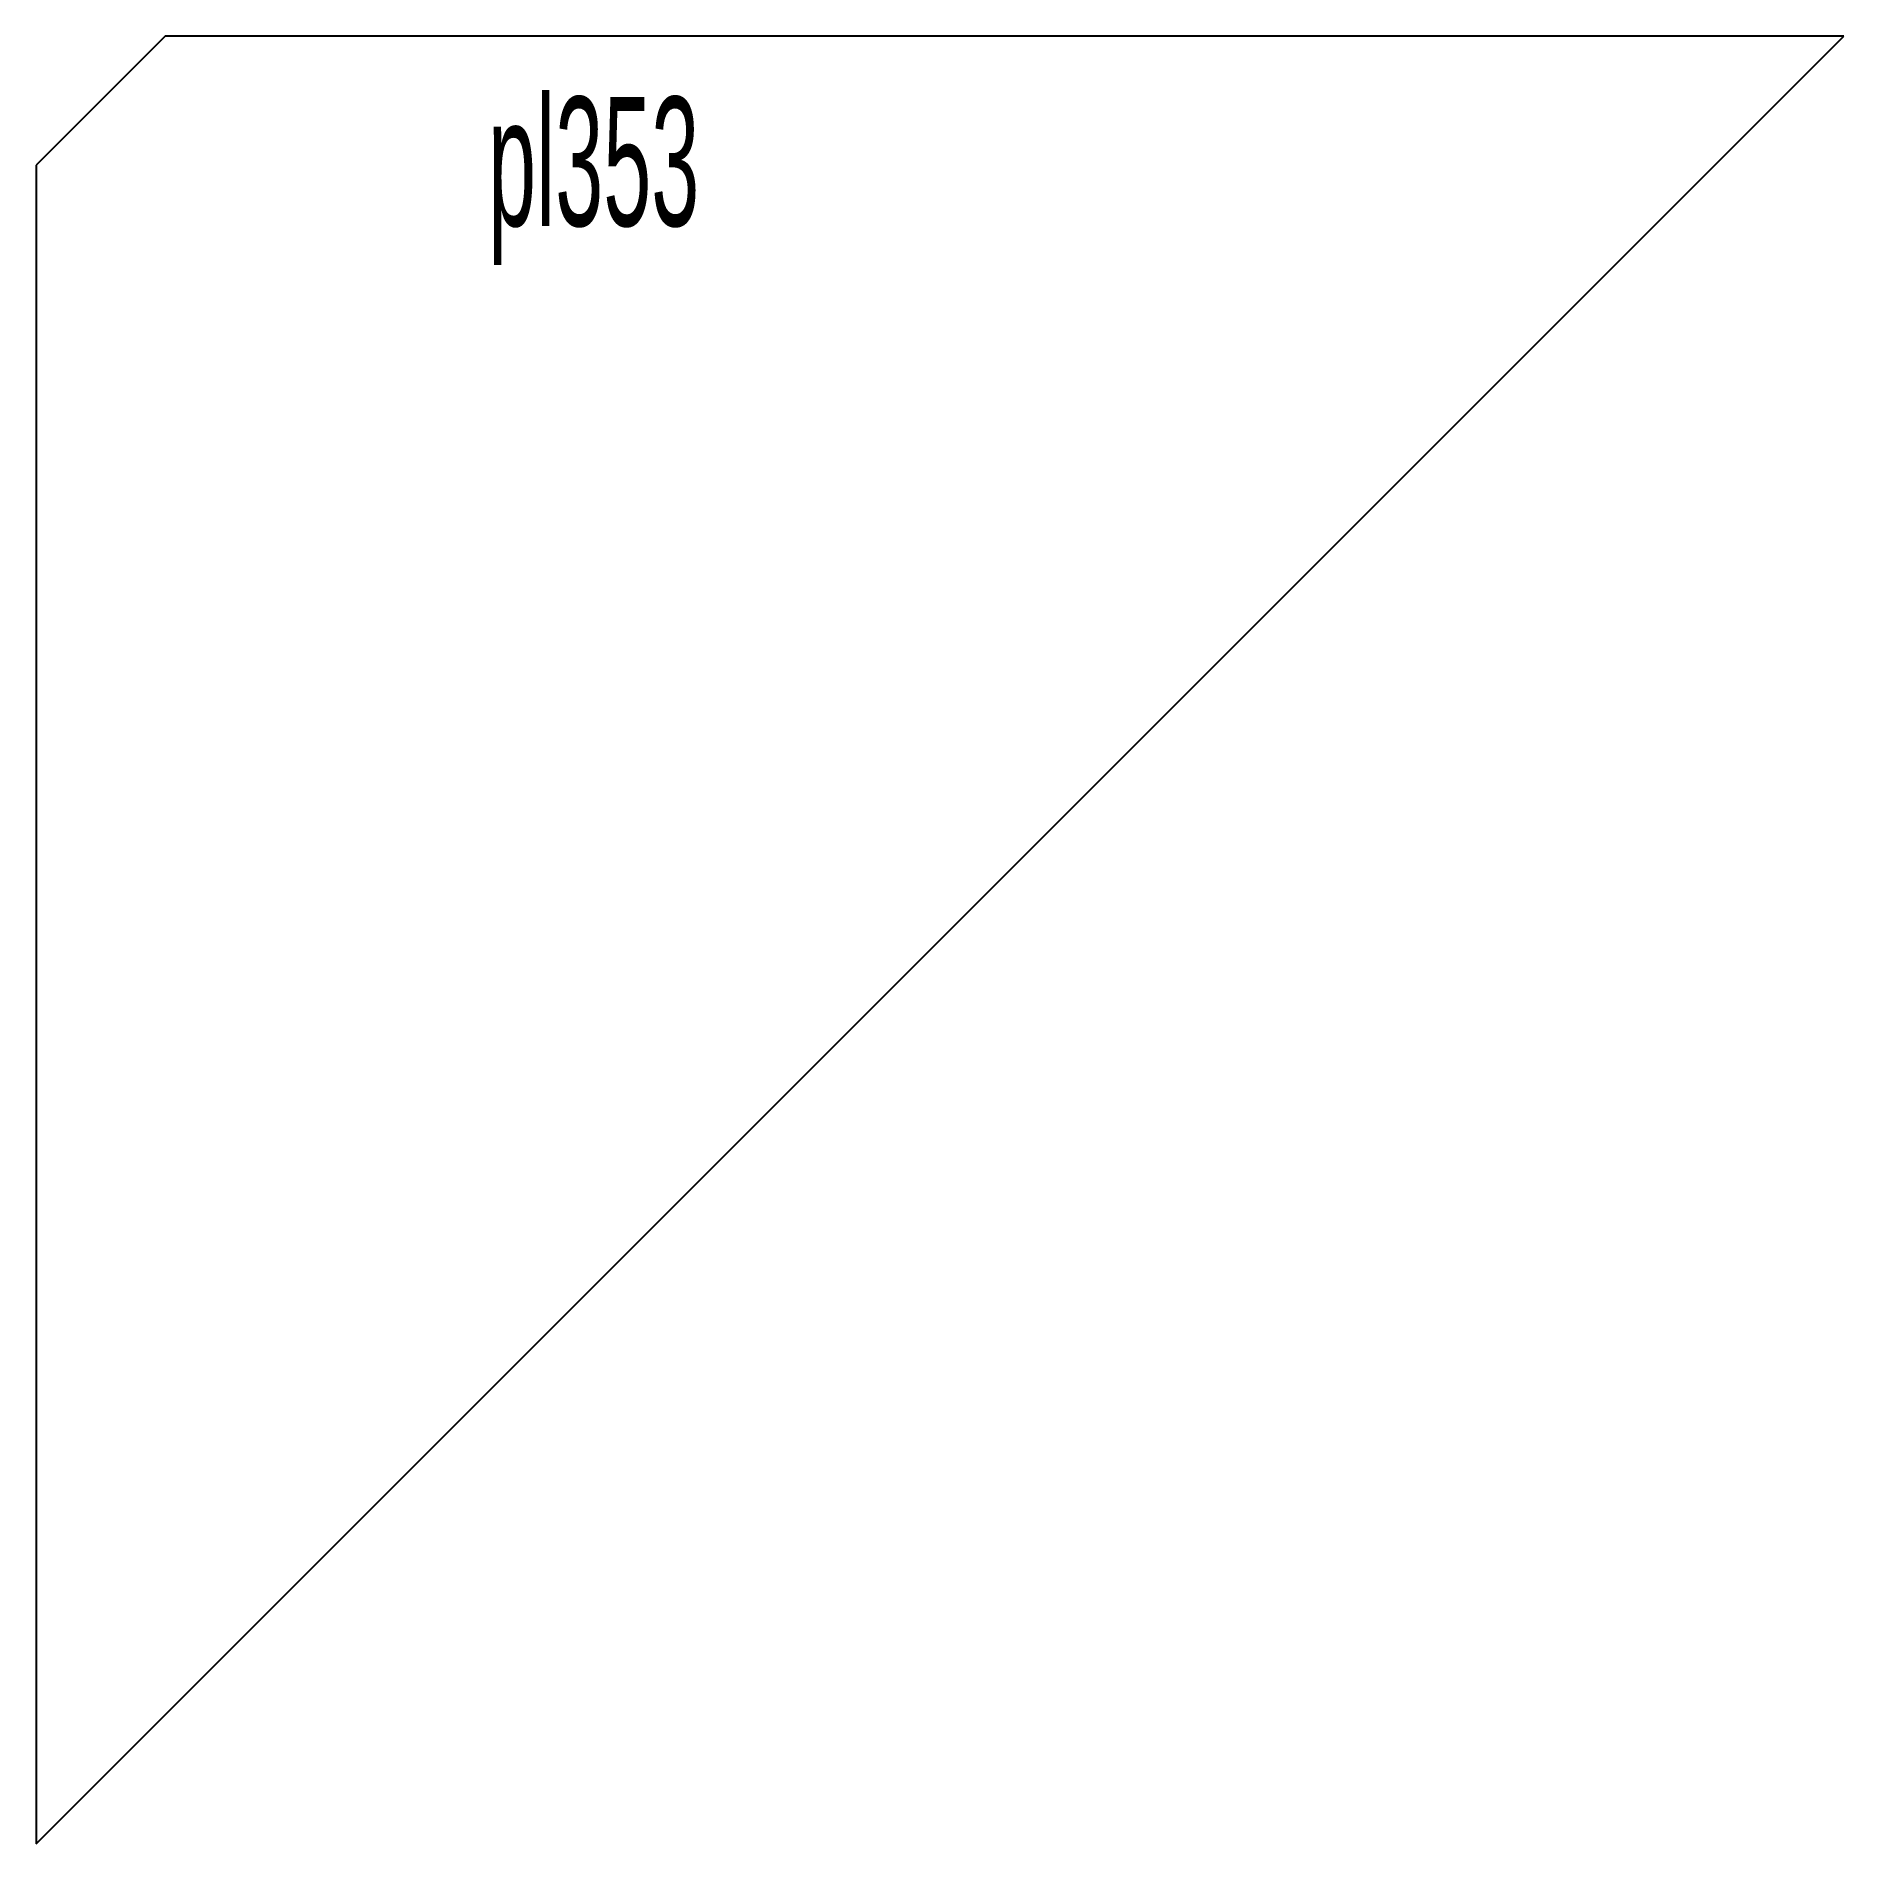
# Model space of a CAD drawing. Extents: x 0 to 7, y 0 to 7.
import ezdxf

# ---------------------------------------------------------------- set-up
doc = ezdxf.new("R2010")
doc.units = 0
doc.header["$MEASUREMENT"] = 0
doc.layers.add('BURN', color=1, linetype='CONTINUOUS')
doc.layers.add('SCRIBE', color=1, linetype='CONTINUOUS')

msp = doc.modelspace()

# ---------------------------------------------------------------- linework, layer by layer
at = {"layer": 'BURN'}
for p, q in [((0, 0), (6.999999, 7)), ((0.5, 7), (0, 6.5)), ((6.999999, 7), (0.5, 7)), ((0, 6.5), (0, 0))]:
    msp.add_line(p, q, dxfattribs=at)

# ---------------------------------------------------------------- texts
at = {"layer": 'SCRIBE', "width": 0.5}
msp.add_text('pl353', height=0.5, dxfattribs=at).set_placement((1.75, 6.265))

doc.saveas('drawing.dxf')
